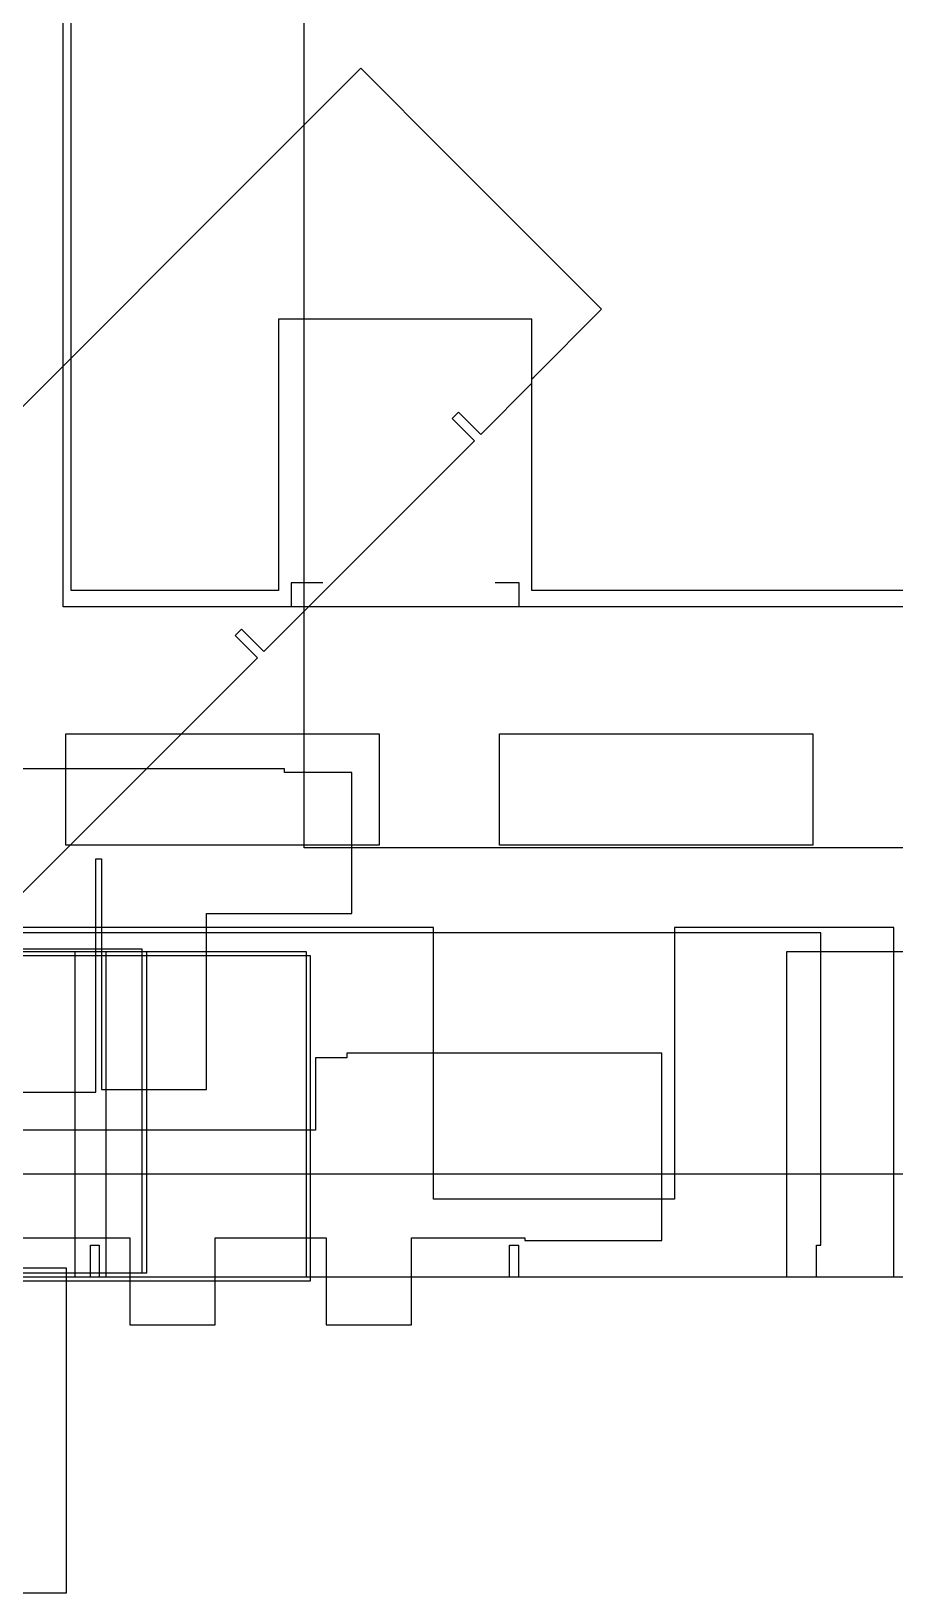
# Model space of a CAD drawing. Header units: metres. Extents: x -54 to 66, y -36 to 66.
# Drawn here: x 10.04 to 31.88, y -7.99 to 31.49 of the extents above; entities that cross this region are included whole.
import ezdxf

# ---------------------------------------------------------------- set-up
doc = ezdxf.new("R2010")
doc.units = ezdxf.units.M
for name, color, linetype in [('NIVEL_+0.000', 7, 'Continuous'), ('NIVEL_+4.370', 7, 'Continuous'), ('NIVEL_+8.170', 7, 'Continuous')]:
    doc.layers.add(name, color=color, linetype=linetype)

msp = doc.modelspace()

# ---------------------------------------------------------------- linework, layer by layer
at = {"layer": 'NIVEL_+0.000'}
for p, q in [((11.049, 17.348), (11.049, 66.473)), ((10.846, 16.942), (10.846, 66.067)), ((16.942, 10.846), (16.942, 42.799)), ((18.37, 30.556), (15.1, 27.286)), ((20.559, 28.368), (18.37, 30.556)), ((24.375, 24.552), (20.559, 28.368)), ((15.1, 27.286), (10.411, 22.597)), ((24.463, 24.463), (24.375, 24.552)), ((22.695, 24.212), (16.294, 24.212)), ((16.294, 24.212), (16.294, 17.348)), ((22.695, 17.348), (22.695, 24.212)), ((22.745, 22.745), (24.463, 24.463)), ((10.411, 22.597), (6.451, 18.637)), ((21.405, 21.299), (22.7, 22.594)), ((22.7, 22.7), (22.745, 22.745)), ((22.7, 22.594), (22.7, 22.7)), ((20.683, 21.703), (20.842, 21.863)), ((20.842, 21.863), (21.405, 21.299)), ((21.246, 21.14), (20.683, 21.703)), ((15.916, 15.81), (21.246, 21.14)), ((17.412, 17.545), (16.61, 17.545)), ((16.61, 17.545), (16.61, 16.942)), ((22.379, 17.545), (21.768, 17.545)), ((22.379, 16.942), (22.379, 17.545)), ((16.294, 17.348), (11.049, 17.348)), ((42.596, 17.348), (22.695, 17.348)), ((16.61, 16.942), (10.846, 16.942)), ((42.799, 16.942), (10.846, 16.942)), ((42.799, 16.942), (22.379, 16.942)), ((15.193, 16.214), (15.352, 16.373)), ((15.757, 15.651), (15.193, 16.214)), ((15.352, 16.373), (15.916, 15.81)), ((8.421, 8.314), (15.757, 15.651)), ((16.445, 12.846), (0, 12.846)), ((16.445, 12.746), (16.445, 12.846)), ((18.141, 12.746), (16.445, 12.746)), ((18.141, 9.185), (18.141, 12.746)), ((66.067, 10.846), (16.942, 10.846)), ((11.673, 4.666), (11.673, 10.566)), ((11.673, 10.566), (11.811, 10.566)), ((11.811, 10.566), (11.811, 4.735)), ((14.473, 4.735), (14.473, 9.185)), ((14.473, 9.185), (18.141, 9.185)), ((20.208, 8.829), (0, 8.829)), ((14.665, 8.692), (0.596, 8.692)), ((17.765, 8.692), (14.665, 8.692)), ((22.965, 8.692), (17.765, 8.692)), ((20.208, 1.964), (20.208, 8.829)), ((30.009, 8.692), (22.965, 8.692)), ((31.854, 8.829), (26.302, 8.829)), ((26.302, 8.829), (26.302, 1.964)), ((30.009, 0.797), (30.009, 8.692)), ((31.854, 0), (31.854, 8.829)), ((11.931, 8.211), (0.069, 8.211)), ((17.1, 8.111), (3.169, 8.111)), ((12.846, 8.281), (8.181, 8.281)), ((12.959, 8.211), (8.264, 8.211)), ((17, 8.211), (11.139, 8.211)), ((11.139, 8.211), (11.139, 0)), ((11.931, 0), (11.931, 8.211)), ((12.846, 0.1), (12.846, 8.281)), ((12.959, 0.1), (12.959, 8.211)), ((17, 0), (17, 8.211)), ((17.1, -0.1), (17.1, 8.111)), ((35, 8.211), (29.139, 8.211)), ((29.139, 8.211), (29.139, 0)), ((18.021, 5.537), (17.224, 5.537)), ((17.224, 5.537), (17.224, 3.705)), ((25.985, 5.65), (18.021, 5.65)), ((18.021, 5.65), (18.021, 5.537)), ((25.985, 0.915), (25.985, 5.65)), ((8.281, 4.666), (11.673, 4.666)), ((11.811, 4.735), (14.473, 4.735)), ((17.224, 3.705), (-2.892, 3.705)), ((43.892, 2.596), (2.74, 2.596)), ((26.302, 1.964), (20.208, 1.964)), ((7.187, 0.984), (12.526, 0.984)), ((11.533, 0), (11.533, 0.797)), ((11.533, 0.797), (11.758, 0.797)), ((11.758, 0.797), (11.758, 0)), ((12.526, 0.984), (12.526, -1.216)), ((14.687, -1.216), (14.687, 0.984)), ((14.687, 0.984), (17.494, 0.984)), ((17.494, 0.984), (17.494, -1.216)), ((19.655, -1.216), (19.655, 0.984)), ((19.655, 0.984), (22.524, 0.984)), ((22.133, 0), (22.133, 0.797)), ((22.133, 0.797), (22.358, 0.797)), ((22.358, 0.797), (22.358, 0)), ((22.524, 0.984), (22.524, 0.915)), ((22.524, 0.915), (25.985, 0.915)), ((29.896, 0), (29.896, 0.797)), ((29.896, 0.797), (30.009, 0.797)), ((10.931, 0.22), (0, 0.22)), ((0, 0), (66.067, 0)), ((0, 0), (53.67, 0)), ((0, 0), (49.225, 0)), ((0.069, 0), (11.931, 0)), ((5.764, 0), (11.533, 0)), ((8.257, 0.1), (12.846, 0.1)), ((8.257, 0.1), (12.959, 0.1)), ((10.931, -7.991), (10.931, 0.22)), ((11.139, 0), (17, 0)), ((11.758, 0), (22.133, 0)), ((22.358, 0), (29.896, 0)), ((29.139, 0), (35, 0)), ((-0.203, 0), (53.873, 0)), ((0, 0), (31.854, 0)), ((3.1, -0.1), (17.1, -0.1)), ((12.526, -1.216), (14.687, -1.216)), ((17.494, -1.216), (19.655, -1.216)), ((0, -7.991), (10.931, -7.991))]:
    msp.add_line(p, q, dxfattribs=at)
at = {"layer": 'NIVEL_+4.370'}
for p, q in [((10.909, 13.728), (18.834, 13.728)), ((10.909, 10.908), (10.909, 13.728)), ((18.834, 13.728), (18.834, 10.908)), ((21.882, 13.728), (29.807, 13.728)), ((21.882, 10.908), (21.882, 13.728)), ((29.807, 13.728), (29.807, 10.908)), ((18.834, 10.908), (10.909, 10.908)), ((29.807, 10.908), (21.882, 10.908))]:
    msp.add_line(p, q, dxfattribs=at)
at = {"layer": 'NIVEL_+8.170'}
for p, q in [((10.909, 13.728), (18.834, 13.728)), ((10.909, 10.908), (10.909, 13.728)), ((18.834, 13.728), (18.834, 10.908)), ((21.882, 13.728), (29.807, 13.728)), ((21.882, 10.908), (21.882, 13.728)), ((29.807, 13.728), (29.807, 10.908)), ((18.834, 10.908), (10.909, 10.908)), ((29.807, 10.908), (21.882, 10.908))]:
    msp.add_line(p, q, dxfattribs=at)

doc.saveas('drawing.dxf')
